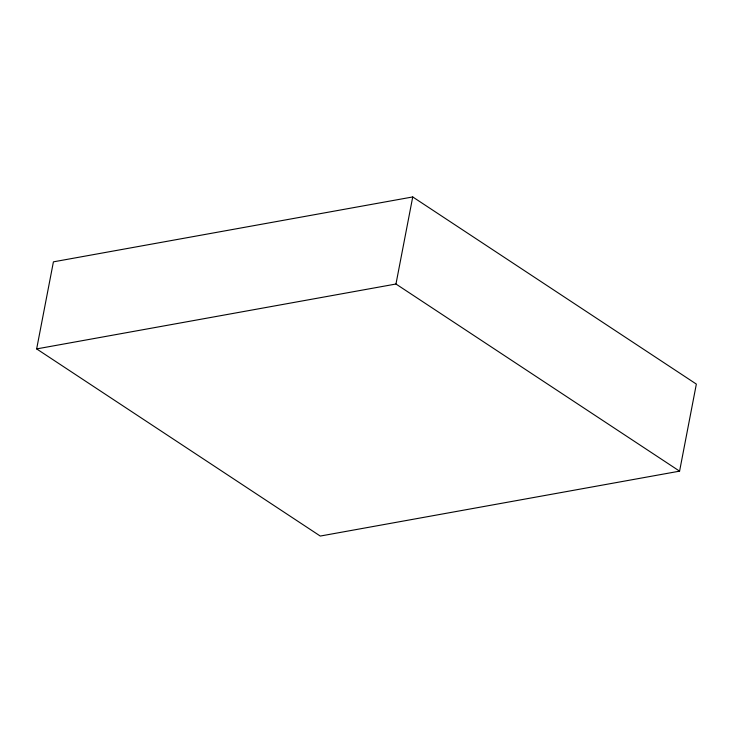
<?xml version="1.0" encoding="UTF-8"?>
<svg xmlns="http://www.w3.org/2000/svg" width="733" height="733" viewBox="0 0 733 733"><rect width="100%" height="100%" fill="white"/><g stroke="black" fill="none" stroke-linecap="round" stroke-linejoin="round"><path stroke-width="1.1" d="M36.65 348.908L53.417 261.846L412.734 196.948L696.35 384.092L679.583 471.154L320.266 536.052L36.65 348.908L395.967 284.019L679.583 471.154M395.967 284.019L412.734 196.948"/></g></svg>
